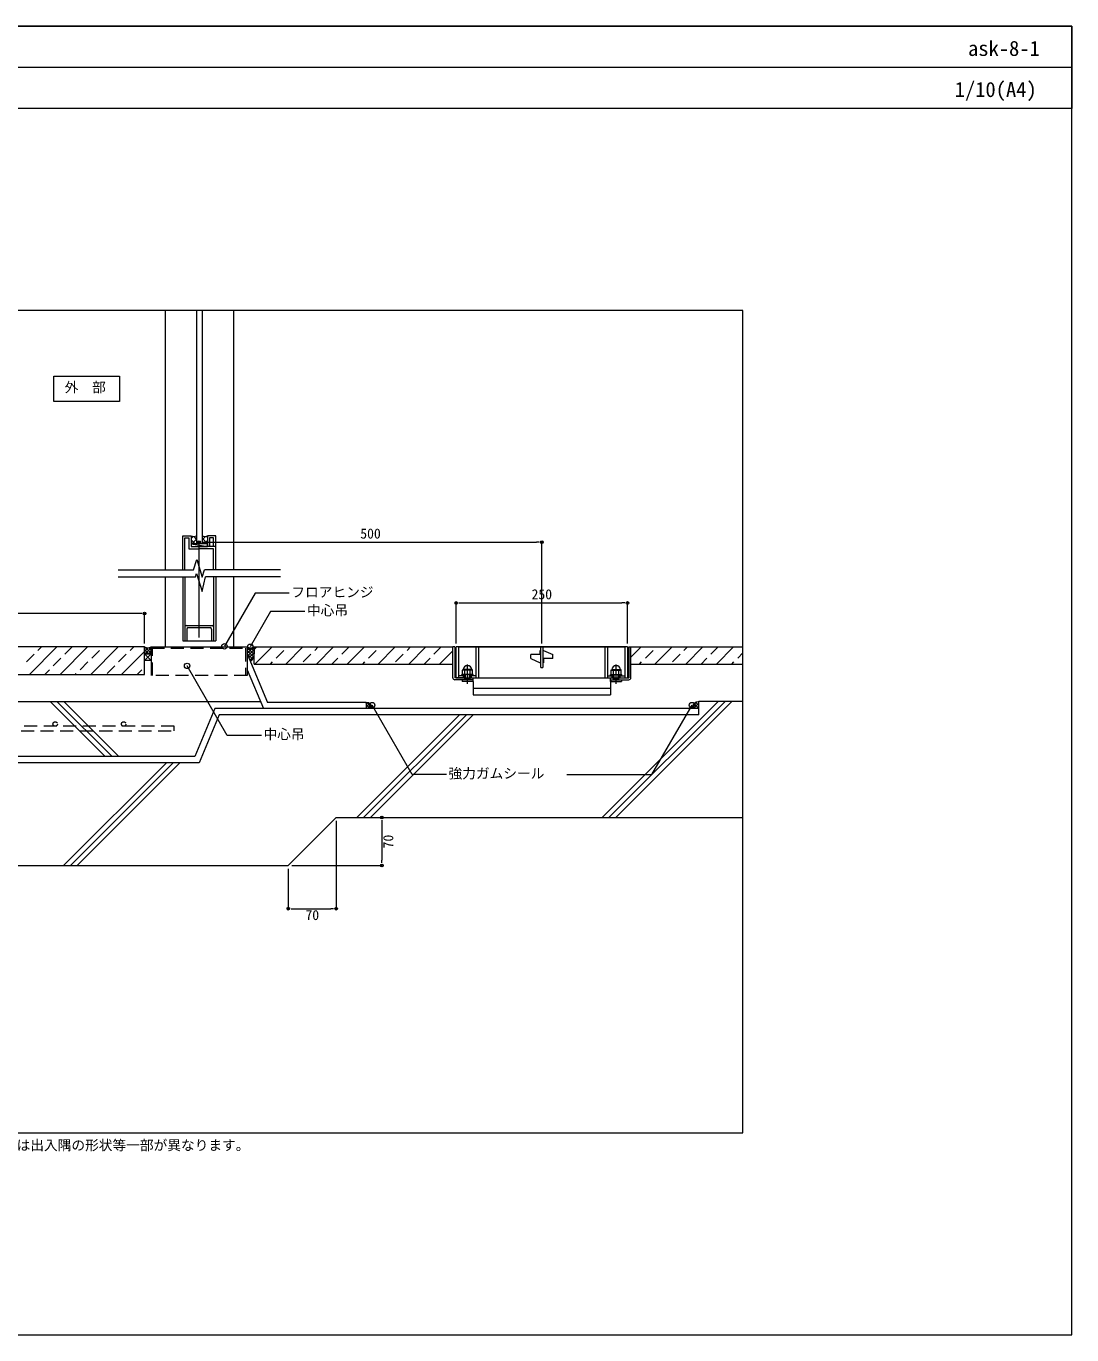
# Model space of a CAD drawing. Units: millimetres, scale not verified. Extents: x -1380 to 1380, y -955 to 955.
# Drawn here: x -146 to 1380, y -955 to 955 of the extents above; entities that cross this region are included whole.
import ezdxf
from ezdxf.enums import TextEntityAlignment as Align

# ---------------------------------------------------------------- set-up
doc = ezdxf.new("R2010")
doc.units = ezdxf.units.MM
doc.header["$LTSCALE"] = 3
doc.linetypes.add('USER1', pattern=[9.525, 6.35, -3.175])
for name, color, linetype, lineweight in [('0-0_0', 7, 'Continuous', 9), ('0-1_HATCH', 9, 'Continuous', 18), ('0-2_KUTAI', 3, 'Continuous', 18), ('0-3_BOUSUI', 1, 'Continuous', 18), ('0-4_MOJI', 7, 'Continuous', 18), ('0-6_sunpo', 7, 'Continuous', 18), ('0-7_KANAMONO', 4, 'USER1', 18), ('0-8_ZATU', 6, 'Continuous', 18), ('0-9_SIAGE', 5, 'Continuous', 18), ('0-A_BUHIN', 7, 'Continuous', 9), ('0-B_WAKU', 7, 'Continuous', 18)]:
    doc.layers.add(name, color=color, linetype=linetype, lineweight=lineweight)
doc.styles.add('ＭＳ ゴシック', font='')
doc.styles.get('ＭＳ ゴシック').set_extended_font_data('MS Gothic')

# ---------------------------------------------------------------- blocks, each defined once
blk = doc.blocks.new('_DOT')
at = {"layer": '0-0_0'}
for p, q in [((-0.5, 0), (-1, 0)), ((0.25, 0), (-0.25, 0))]:
    blk.add_line(p, q, dxfattribs=at)
blk.add_circle((0, 0), 0.25, dxfattribs=at)

msp = doc.modelspace()

# ---------------------------------------------------------------- linework, layer by layer
at = {"layer": '0-0_0', "lineweight": 18}
msp.add_line((-1379.957, 895.031), (1380.043, 895.031), dxfattribs=at)
msp.add_lwpolyline([(-899.957, -659.969), (900.043, -659.969), (900.043, 540.031), (-899.957, 540.031)], close=True, dxfattribs=at)
at = {"layer": '0-1_HATCH'}
for p, q in [((98.162, 161.365), (102.86, 176.857)), ((102.86, 176.857), (110.915, 150.872)), ((-11.917, 161.365), (98.162, 161.365)), ((101.204, 151.365), (102.634, 156.08)), ((110.915, 150.872), (114.322, 161.365)), ((224.934, 161.365), (114.322, 161.365)), ((-11.917, 151.365), (101.204, 151.365)), ((224.934, 151.365), (115.759, 151.365)), ((-145.881, 27.049), (-134.656, 38.275)), ((-141.449, 9.031), (-101.449, 49.031)), ((-129.043, 43.887), (-123.899, 49.031)), ((-96.547, 9.031), (-56.547, 49.031)), ((-89.755, 38.275), (-78.998, 49.031)), ((-51.646, 9.031), (-11.646, 49.031)), ((-50.466, 32.662), (-39.241, 43.887)), ((-11.177, 27.049), (0.048, 38.275)), ((-6.745, 9.031), (26.509, 42.284)), ((5.661, 43.887), (10.805, 49.031)), ((186.509, 45.13), (190.41, 49.031)), ((187.86, 24.031), (212.86, 49.031)), ((218.942, 32.662), (230.167, 43.887)), ((232.762, 24.031), (257.762, 49.031)), ((258.23, 27.049), (269.456, 38.275)), ((275.068, 43.887), (280.212, 49.031)), ((277.663, 24.031), (302.663, 49.031)), ((314.357, 38.275), (325.114, 49.031)), ((322.564, 24.031), (347.564, 49.031)), ((353.646, 32.662), (364.871, 43.887)), ((367.465, 24.031), (392.465, 49.031)), ((392.934, 27.049), (404.16, 38.275)), ((409.772, 43.887), (414.916, 49.031)), ((412.367, 24.031), (437.367, 49.031)), ((449.061, 38.275), (459.817, 49.031)), ((457.268, 24.031), (476.508, 43.271)), ((736.508, 33.864), (751.676, 49.031)), ((757.757, 32.662), (768.982, 43.887)), ((771.577, 24.031), (796.577, 49.031)), ((797.046, 27.049), (808.271, 38.275)), ((813.884, 43.887), (819.028, 49.031)), ((816.478, 24.031), (841.478, 49.031)), ((853.172, 38.275), (863.929, 49.031)), ((861.38, 24.031), (886.38, 49.031)), ((892.461, 32.662), (900.047, 40.248)), ((-106.593, 21.437), (-95.367, 32.662)), ((-67.304, 15.824), (-56.079, 27.049)), ((-28.015, 10.211), (-16.79, 21.437)), ((210.311, 24.031), (213.329, 27.049)), ((300.114, 24.031), (308.744, 32.662)), ((345.015, 24.031), (348.033, 27.049)), ((434.817, 24.031), (443.448, 32.662)), ((749.126, 24.031), (752.144, 27.049)), ((838.929, 24.031), (847.56, 32.662)), ((883.83, 24.031), (886.848, 27.049)), ((-118.998, 9.031), (-112.205, 15.824)), ((-74.097, 9.031), (-72.917, 10.211)), ((15.706, 9.031), (22.499, 15.824)), ((-30.633, -110.969), (-110.633, -30.969)), ((-20.734, -110.969), (-100.734, -30.969)), ((-10.834, -110.969), (-90.834, -30.969)), ((694.493, -199.969), (864.493, -29.969)), ((704.392, -199.969), (874.392, -29.969)), ((714.292, -199.969), (884.292, -29.969)), ((336.533, -199.969), (486.533, -49.969)), ((346.432, -199.969), (496.432, -49.969)), ((356.332, -199.969), (506.332, -49.969)), ((-91.428, -269.969), (58.572, -119.969)), ((-81.528, -269.969), (68.472, -119.969)), ((-71.629, -269.969), (78.371, -119.969))]:
    msp.add_line(p, q, dxfattribs=at)
msp.add_lwpolyline([(102.634, 156.08), (110.689, 130.095), (115.759, 151.365)], dxfattribs=at)
at = {"layer": '0-2_KUTAI'}
for p, q in [((36.509, 49.031), (176.509, 49.031)), ((36.509, 49.031), (36.509, 7.298)), ((176.509, 49.031), (176.509, 7.298)), ((506.509, -1.269), (506.509, -20.969)), ((506.509, -10.969), (706.508, -10.968)), ((706.508, -1.269), (706.508, -20.968)), ((195.879, -30.969), (-663.491, -30.969)), ((506.509, -20.969), (706.508, -20.968)), ((835.626, -29.969), (900.043, -29.969)), ((835.626, -49.969), (835.626, -29.969)), ((236.509, -269.969), (306.509, -199.969)), ((306.509, -199.969), (900.043, -199.969)), ((-263.491, -269.969), (236.509, -269.969))]:
    msp.add_line(p, q, dxfattribs=at)
at = {"layer": '0-2_KUTAI', "linetype": 'USER1'}
for p, q in [((36.509, 47.031), (176.509, 47.031)), ((38.465, 7.298), (38.465, 47.011)), ((174.001, 47.011), (174.001, 7.298)), ((176.509, 7.298), (36.509, 7.298))]:
    msp.add_line(p, q, dxfattribs=at)
at = {"layer": '0-2_KUTAI'}
msp.add_lwpolyline([(835.626, -49.969), (135.626, -49.969), (106.509, -119.969), (-583.491, -119.969), (-633.491, -169.969), (-633.491, -219.969)], dxfattribs=at)
at = {"layer": '0-3_BOUSUI'}
for p, q in [((94.509, 211.365), (94.509, 199.353)), ((94.509, 207.322), (97.445, 210.259)), ((102.509, 206.547), (98.865, 210.191)), ((102.509, 211.365), (102.509, 199.353)), ((110.509, 211.365), (110.509, 199.353)), ((110.509, 205.362), (115.381, 210.234)), ((118.509, 208.508), (116.546, 210.47)), ((118.509, 211.365), (118.509, 199.353)), ((100.722, 199.353), (94.509, 205.567)), ((102.509, 199.353), (94.509, 199.353)), ((95.52, 199.353), (102.509, 206.342)), ((118.509, 199.528), (110.509, 207.528)), ((118.509, 199.353), (110.509, 199.353)), ((113.48, 199.353), (118.509, 204.382)), ((26.509, 49.031), (26.509, 39.031)), ((26.509, 46.775), (28.112, 48.378)), ((26.509, 42.284), (32.087, 47.863)), ((32.967, 39.031), (26.509, 45.49)), ((28.477, 39.031), (26.509, 41)), ((36.509, 39.031), (26.509, 29.031)), ((36.509, 39.031), (26.509, 39.031)), ((26.529, 39.031), (36.509, 29.031)), ((27.745, 39.031), (36.509, 47.794)), ((36.509, 39.98), (28.11, 48.378)), ((32.235, 39.031), (36.509, 43.304)), ((36.509, 44.47), (33.027, 47.952)), ((36.509, 48.96), (36.461, 49.008)), ((36.509, 49.031), (36.509, 39.031)), ((176.509, 49.031), (176.509, 39.031)), ((176.509, 48.6), (176.799, 48.891)), ((176.509, 39.62), (185.46, 48.571)), ((186.509, 38.154), (176.509, 48.154)), ((176.509, 44.11), (180.311, 47.913)), ((186.043, 34.13), (176.509, 43.664)), ((184.484, 31.199), (176.509, 39.174)), ((176.509, 39.031), (206.042, -31.969)), ((177.655, 36.276), (186.509, 45.13)), ((178.974, 33.105), (186.509, 40.64)), ((186.509, 42.644), (181.303, 47.85)), ((186.509, 47.134), (185.175, 48.468)), ((186.509, 49.031), (186.509, 39.031)), ((182.211, 28.982), (179.605, 31.588)), ((180.293, 29.934), (186.509, 36.15)), ((176.509, 15.598), (200.038, -40.969)), ((350.038, -31.969), (206.042, -31.969)), ((350.038, -31.969), (350.038, -40.969)), ((350.038, -33.807), (351.718, -32.127)), ((350.038, -38.297), (354.925, -33.411)), ((355.434, -40.969), (350.038, -35.573)), ((358.99, -40.034), (350.973, -32.018)), ((351.857, -40.969), (357.246, -35.58)), ((825.989, -38.3), (832.958, -31.332)), ((831.388, -40.969), (826.761, -36.342)), ((827.81, -40.969), (835.626, -33.153)), ((835.626, -40.717), (828.682, -33.773)), ((835.626, -36.227), (831.335, -31.936)), ((832.301, -40.969), (835.626, -37.643)), ((835.626, -31.737), (834.886, -30.996)), ((350.944, -40.969), (350.038, -40.063)), ((356.347, -40.969), (358.72, -38.596)), ((826.898, -40.969), (825.698, -39.77))]:
    msp.add_line(p, q, dxfattribs=at)
msp.add_lwpolyline([(26.529, 39.031), (36.509, 39.031), (36.509, 29.031), (26.509, 29.031)], close=True, dxfattribs=at)
msp.add_lwpolyline([(835.626, -40.969), (129.324, -40.969), (100.207, -110.969), (-587.219, -110.969), (-642.491, -166.241), (-642.491, -219.969)], dxfattribs=at)
for centre, radius, start, end in [((98.509, 217.536), 7.354, 237.05158, 302.94842), ((114.509, 217.536), 7.354, 237.05158, 302.94842), ((31.509, 59.007), 11.159, 243.37947, 296.62053), ((181.509, 59.007), 11.159, 243.37947, 296.62053), ((176.072, 37.551), 10.541, 297.87579, 0), ((350.038, -40.969), 9, 0, 90), ((835.626, -40.969), 10, 90, 180)]:
    msp.add_arc(centre, radius, start, end, dxfattribs=at)
at = {"layer": '0-4_MOJI'}
msp.add_lwpolyline([(-105.926, 444.042), (-9.935, 444.042), (-9.935, 407.433), (-105.926, 407.433)], close=True, dxfattribs=at)
for points in [[(237.901, 127.272), (187.901, 127.272), (143.275, 49.978)], [(260.677, 100.727), (210.677, 100.727), (180.926, 49.198)], [(197.333, -80.04), (147.333, -80.04), (88.801, 21.341)], [(467.287, -137.279), (417.287, -137.279), (358.755, -35.898)], [(642.768, -137.279), (767.185, -137.279), (825.717, -35.898)]]:
    msp.add_lwpolyline(points, dxfattribs=at)
for centre in [(143.275, 49.978), (180.926, 49.198), (88.801, 21.341), (358.755, -35.898), (825.717, -35.898)]:
    msp.add_circle(centre, 4, dxfattribs=at)
at = {"layer": '0-6_sunpo'}
for p, q in [((106.509, 63.031), (106.509, 201.807)), ((114.509, 201.807), (598.509, 201.807)), ((606.509, 54.031), (606.509, 201.807)), ((18.509, 97.763), (-465.491, 97.763)), ((26.509, 54.031), (26.509, 97.763)), ((481.509, 54.031), (481.509, 113.156)), ((489.509, 113.156), (723.509, 113.156)), ((731.509, 54.031), (731.509, 113.156)), ((306.509, -204.969), (306.509, -333.007)), ((311.509, -199.969), (373.014, -199.969)), ((373.014, -207.969), (373.014, -261.969)), ((236.509, -274.969), (236.509, -333.007)), ((241.509, -269.969), (373.014, -269.969)), ((244.509, -333.007), (298.509, -333.007))]:
    msp.add_line(p, q, dxfattribs=at)
at = {"layer": '0-7_KANAMONO'}
msp.add_lwpolyline([(69.93, -66.745), (-610.845, -66.745), (-610.845, -73.206), (69.93, -73.206)], close=True, dxfattribs=at)
for centre in [(-103.764, -63.514), (-3.764, -63.514)]:
    msp.add_circle(centre, 3.231, dxfattribs=at)
at = {"layer": '0-8_ZATU'}
for p, q in [((476.508, 4.031), (476.508, 49.031)), ((479.508, 49.031), (476.508, 49.031)), ((479.508, 49.031), (479.508, 4.031)), ((731.509, 49.031), (481.509, 49.031)), ((481.509, 4.031), (481.509, 49.031)), ((485.509, 4.031), (485.509, 49.031)), ((486.509, 49.031), (726.509, 49.031)), ((510.509, 4.031), (510.509, 49.031)), ((514.509, 4.031), (514.509, 49.031)), ((604.009, 37.781), (604.009, 44.031)), ((605.009, 44.031), (604.009, 44.031)), ((605.009, 19.031), (605.009, 49.031)), ((608.009, 49.031), (608.009, 19.031)), ((609.008, 44.031), (608.009, 44.031)), ((609.008, 44.031), (622.508, 37.781)), ((698.509, 49.031), (698.509, 4.031)), ((702.508, 49.031), (702.508, 4.031)), ((727.509, 49.031), (727.509, 4.031)), ((731.509, 49.031), (731.509, 4.031)), ((733.508, 49.031), (733.508, 4.031)), ((733.508, 49.031), (736.508, 49.031)), ((736.508, 4.031), (736.508, 49.031)), ((498.008, -5.051), (498.008, 23.357)), ((604.009, 37.781), (590.509, 37.781)), ((590.509, 32.281), (590.509, 37.781)), ((590.509, 32.281), (604.009, 26.031)), ((604.009, 26.031), (605.009, 26.031)), ((608.009, 26.031), (609.008, 26.031)), ((622.508, 32.281), (609.008, 32.281)), ((609.008, 32.281), (609.008, 26.031)), ((622.508, 32.281), (622.508, 37.781)), ((715.008, -5.051), (715.008, 23.357)), ((494.008, 4.031), (479.508, 4.031)), ((506.508, 1.031), (479.508, 1.031)), ((481.509, 4.031), (731.509, 4.031)), ((494.008, 7.031), (485.508, 7.031)), ((494.009, 7.031), (485.509, 7.031)), ((489.508, 7.031), (489.508, 8.631)), ((506.508, 8.631), (489.508, 8.631)), ((490.008, 1.031), (490.008, -1.469)), ((490.508, 15.131), (491.308, 15.931)), ((505.508, 15.131), (490.508, 15.131)), ((490.508, 8.631), (490.508, 15.131)), ((504.708, 15.931), (491.308, 15.931)), ((492.008, 4.031), (492.008, 7.031)), ((493.508, 7.031), (493.508, 8.631)), ((494.008, 1.031), (494.008, 15.131)), ((495.008, 2.031), (495.008, 8.631)), ((501.008, 2.031), (501.008, 8.631)), ((502.008, 1.031), (501.008, 2.031)), ((502.008, 1.031), (502.008, 15.131)), ((510.508, 7.031), (502.008, 7.031)), ((510.509, 7.031), (502.009, 7.031)), ((502.508, 7.031), (502.508, 8.631)), ((504.008, 4.031), (504.008, 7.031)), ((505.508, 15.131), (504.708, 15.931)), ((505.508, 8.631), (505.508, 15.131)), ((506.508, 7.031), (506.508, 8.631)), ((506.508, -1.269), (506.508, 4.031)), ((605.009, 19.031), (608.009, 19.031)), ((702.508, 7.031), (711.008, 7.031)), ((702.508, 7.031), (711.008, 7.031)), ((706.508, 8.631), (723.508, 8.631)), ((706.508, 7.031), (706.508, 8.631)), ((706.508, -1.269), (706.508, 4.031)), ((706.508, 1.031), (733.508, 1.031)), ((707.508, 15.131), (708.308, 15.931)), ((707.508, 15.131), (722.509, 15.131)), ((707.508, 8.631), (707.508, 15.131)), ((708.308, 15.931), (721.708, 15.931)), ((709.009, 4.031), (709.009, 7.031)), ((710.508, 7.031), (710.508, 8.631)), ((711.008, 1.031), (711.008, 15.131)), ((711.008, 1.031), (712.008, 2.031)), ((712.008, 2.031), (712.008, 8.631)), ((718.008, 2.031), (718.008, 8.631)), ((719.008, 1.031), (719.008, 15.131)), ((719.008, 7.031), (727.508, 7.031)), ((719.008, 4.031), (733.508, 4.031)), ((719.009, 7.031), (727.509, 7.031)), ((719.508, 7.031), (719.508, 8.631)), ((721.008, 4.031), (721.008, 7.031)), ((722.509, 15.131), (721.708, 15.931)), ((722.509, 8.631), (722.509, 15.131)), ((723.008, 1.031), (723.008, -1.469)), ((723.508, 7.031), (723.508, 8.631))]:
    msp.add_line(p, q, dxfattribs=at)
for points in [[(506.008, 1.031), (506.008, -1.469), (490.008, -1.469)], [(501.008, 2.031), (495.008, 2.031), (494.008, 1.031)], [(707.008, 1.031), (707.008, -1.469), (723.008, -1.469)], [(712.008, 2.031), (718.008, 2.031), (719.008, 1.031)]]:
    msp.add_lwpolyline(points, dxfattribs=at)
for centre, radius, start, end in [((498.008, 15.131), 6.5, 7.06972, 172.93029), ((715.008, 15.131), 6.5, 7.0697, 172.93028), ((479.508, 4.031), 3, 180, 270), ((733.508, 4.031), 3, 270, 0)]:
    msp.add_arc(centre, radius, start, end, dxfattribs=at)
at = {"layer": '0-9_SIAGE'}
for p, q in [((186.509, 49.031), (476.508, 49.031)), ((186.509, 24.031), (186.509, 49.031)), ((736.508, 49.031), (900.043, 49.031)), ((186.509, 24.031), (476.508, 24.031)), ((736.508, 24.031), (900.043, 24.031))]:
    msp.add_line(p, q, dxfattribs=at)
msp.add_lwpolyline([(26.509, 49.031), (-473.491, 49.031), (-473.491, 9.031), (26.509, 9.031)], close=True, dxfattribs=at)
at = {"layer": '0-A_BUHIN'}
for p, q in [((56.509, 540.031), (56.509, 161.365)), ((102.509, 540.031), (102.509, 199.353)), ((110.509, 540.031), (110.509, 199.353)), ((156.509, 540.031), (156.509, 161.365)), ((82.509, 161.365), (82.509, 211.365)), ((82.509, 211.365), (94.509, 211.365)), ((94.509, 211.365), (94.509, 195.365)), ((118.509, 211.365), (118.509, 195.365)), ((130.509, 211.365), (118.509, 211.365)), ((130.509, 161.365), (130.509, 211.365)), ((85.509, 161.365), (85.509, 208.365)), ((91.509, 192.365), (106.509, 192.365)), ((94.509, 199.353), (118.509, 195.365)), ((94.509, 195.365), (106.509, 195.365)), ((130.509, 195.365), (106.509, 195.365)), ((127.509, 192.365), (106.509, 192.365)), ((121.509, 208.365), (121.509, 195.365)), ((127.509, 208.365), (121.509, 208.365)), ((127.509, 195.365), (127.509, 208.365)), ((127.509, 161.365), (127.509, 192.365)), ((56.509, 151.365), (56.509, 49.031)), ((82.509, 151.365), (82.509, 58.031)), ((85.509, 151.365), (85.509, 58.031)), ((127.509, 151.365), (127.509, 58.031)), ((130.509, 151.365), (130.509, 58.031)), ((130.509, 151.365), (130.509, 58.031)), ((156.509, 151.365), (156.509, 49.031)), ((85.509, 78.179), (85.509, 58.031)), ((87.509, 80.179), (125.509, 80.179)), ((90.509, 77.179), (122.509, 77.179)), ((127.509, 78.179), (127.509, 58.031)), ((82.509, 58.031), (130.509, 58.031)), ((88.509, 75.179), (88.509, 58.031)), ((124.509, 75.179), (124.509, 58.031))]:
    msp.add_line(p, q, dxfattribs=at)
msp.add_lwpolyline([(85.509, 208.365), (91.509, 208.365), (91.509, 192.365)], dxfattribs=at)
msp.add_lwpolyline([(94.509, 195.365), (118.509, 195.365), (118.509, 199.353), (94.509, 199.353)], close=True, dxfattribs=at)
for centre, start, end in [((87.509, 78.179), 90, 180), ((90.509, 75.179), 90, 180), ((122.509, 75.179), 0, 90), ((125.509, 78.179), 0, 90)]:
    msp.add_arc(centre, 2, start, end, dxfattribs=at)
at = {"layer": '0-B_WAKU'}
for points in [[(-1379.957, -954.969), (1380.043, -954.969), (1380.043, 955.031), (-1379.957, 955.031)], [(1380.043, 835.031), (-1379.957, 835.031), (-1379.957, 955.031), (1380.043, 955.031)]]:
    msp.add_lwpolyline(points, close=True, dxfattribs=at)

# ---------------------------------------------------------------- block references
at = {"layer": '0-6_sunpo', "xscale": 8, "yscale": 8}
for p, rotation in [((106.509, 201.807), 180), ((481.509, 113.156), 180), ((373.014, -199.969), 90), ((373.014, -269.969), 270), ((236.509, -333.007), 180)]:
    msp.add_blockref('_DOT', p, dxfattribs=dict(at, rotation=rotation))
for p in [(606.509, 201.807), (731.509, 113.156), (26.509, 97.763), (306.509, -333.007)]:
    msp.add_blockref('_DOT', p, dxfattribs=at)

# ---------------------------------------------------------------- texts
at = {"layer": '0-4_MOJI', "style": 'ＭＳ ゴシック'}
for s, p in [('外\u3000部', (-89.834, 416.311)), ('フロアヒンジ', (240.901, 117.272)), ('中心吊', (263.677, 90.727)), ('中心吊', (200.333, -90.04)), ('強力ガムシール', (470.287, -147.279)), ('※こちらの図は熱工法とストライプ工法の場合の形状です。その他の工法については出入隅の形状等一部が異なります。', (-899.957, -689.969))]:
    msp.add_text(s, height=14.66, dxfattribs=at).set_placement(p, align=Align.BOTTOM_LEFT)
at = {"layer": '0-6_sunpo', "style": 'ＭＳ ゴシック'}
for s, p in [('500', (341.509, 202.807)), ('250', (591.509, 114.156)), ('70', (261.509, -354.007))]:
    msp.add_text(s, height=14.66, dxfattribs=at).set_placement(p, align=Align.BOTTOM_LEFT)
msp.add_text('70', height=14.66, rotation=90, dxfattribs=at).set_placement((394.014, -244.969), align=Align.BOTTOM_LEFT)
at = {"layer": '0-B_WAKU', "style": 'ＭＳ ゴシック'}
for s, p in [('ask-8-1', (1228.597, 905.031)), ('1/10(A4)', (1209.104, 845.031))]:
    msp.add_text(s, height=21.99, dxfattribs=at).set_placement(p, align=Align.BOTTOM_LEFT)

doc.saveas('drawing.dxf')
